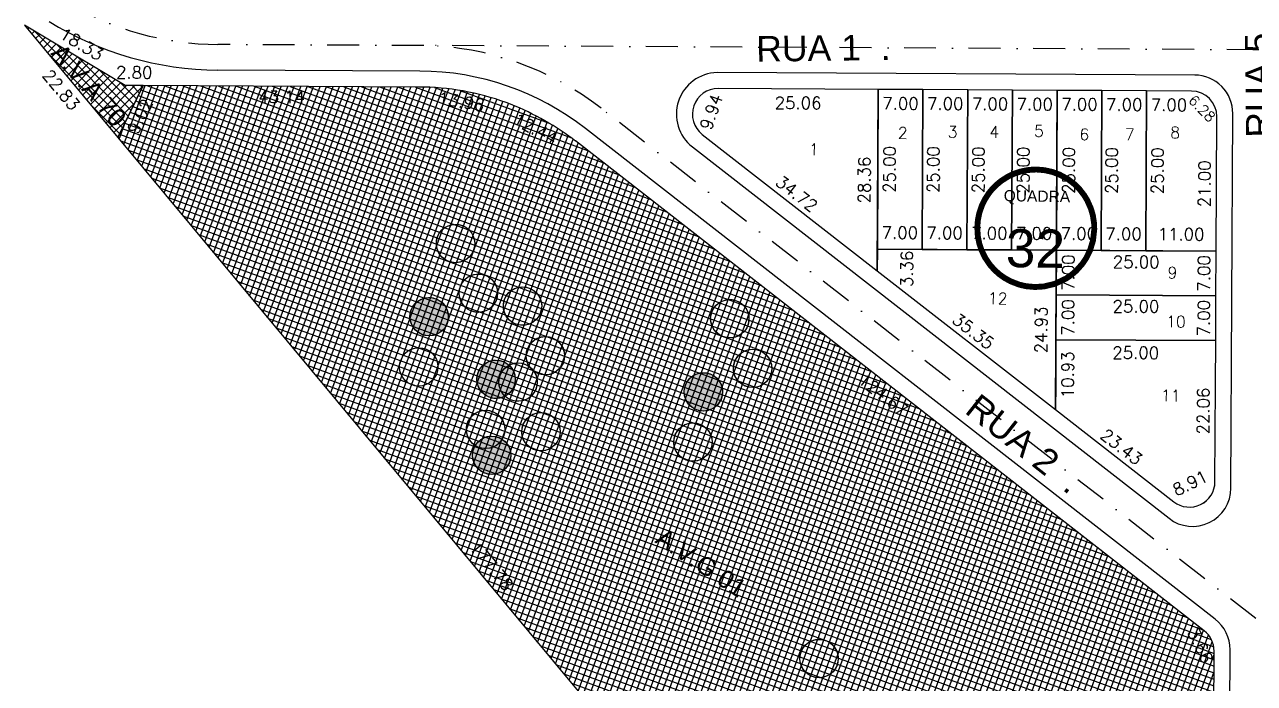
# Model space of a CAD drawing. Header units: millimetres. Extents: x -4430026 to 4783824, y 584 to 9593110.
# Drawn here: x 1679.5 to 1871.9, y 1229.9 to 1332.9 of the extents above; entities that cross this region are included whole.
import ezdxf
from ezdxf.enums import TextEntityAlignment as Align

# ---------------------------------------------------------------- set-up
doc = ezdxf.new("R2010")
doc.units = ezdxf.units.MM
doc.linetypes.add('CONTINUO', pattern=[0])
doc.linetypes.add('DASHDOT', pattern=[1, 0.5, -0.25, 0, -0.25])
for name, color, linetype in [('Bra-Rua Calçadas', 1, 'Continuous'), ('Calçada', 1, 'Continuous'), ('Cota', 8, 'Continuous'), ('Cota Curvas', 2, 'Continuous'), ('EIXO DAS VIAS', 252, 'DASHDOT'), ('Lotes', 2, 'Continuous'), ('MOLHO', 88, 'Continuous'), ('Nomes de Ruas', 3, 'Continuous'), ('Numero de lotes', 5, 'Continuous'), ('númeraçãoquadras', 4, 'Continuous'), ('TXT A.VERDES', 7, 'Continuous'), ('Área Verde Alameda etc.', 92, 'Continuous'), ('Área Verde Geral', 98, 'Continuous')]:
    doc.layers.add(name, color=color, linetype=linetype)
doc.styles.add('arcad1', font='romans.shx')
doc.styles.add('ARIAL', font='arial.ttf', dxfattribs={"height": 0.25})
doc.styles.add('ROMANS', font='romans.shx')
doc.styles.add('STYLE1', font='sanss___.ttf')
doc.dimstyles.new('BOLA100', dxfattribs={"dimscale": 0, "dimtxt": 1.9, "dimasz": 0.18, "dimexe": 0.18, "dimexo": 0.063, "dimgap": 0, "dimtad": 1, "dimzin": 4, "dimdsep": 46, "dimtxsty": 'ROMANS', "dimcen": 0.09, "dimse1": 1, "dimse2": 1, "dimsd1": 1, "dimsd2": 1, "dimclrt": 256, "dimaunit": 1, "dimadec": 4, "dimazin": 0, "dimtfac": 1.2, "dimtix": 1, "dimtmove": 2, "dimatfit": 3, "dimfxl": 1, "dimtvp": 2, "dimtolj": 1, "dimtzin": 4, "dimarcsym": 0})

# ---------------------------------------------------------------- blocks, each defined once
blk = doc.blocks.new('*D2906')
at = {"layer": 'DEFPOINTS', "color": 0}
for p in [(1864.913932408201, 1290.537072339702), (1865.849125435098, 1290.532261386562), (1865.813122675276, 1283.53235396934)]:
    blk.add_point(p, dxfattribs=at)
at = {"layer": 'Cota', "insert": (1863.945940018312, 1287.042005710122), "char_height": 1.9, "attachment_point": 5, "rotation": 89.70525349223271, "style": 'ROMANS'}
blk.add_mtext('\\A1;7.00', dxfattribs=at)
blk = doc.blocks.new('*D2907')
at = {"layer": 'DEFPOINTS', "color": 0}
for p in [(1864.949942325695, 1297.536979716361), (1865.88512819166, 1297.53216880006), (1865.849125434166, 1290.532261386562)]:
    blk.add_point(p, dxfattribs=at)
at = {"layer": 'Cota', "insert": (1863.981949935815, 1294.041913088649), "char_height": 1.9, "attachment_point": 5, "rotation": 89.70525349223271, "style": 'ROMANS'}
blk.add_mtext('\\A1;7.00', dxfattribs=at)
blk = doc.blocks.new('*D2908')
at = {"layer": 'DEFPOINTS', "color": 0}
for p in [(1865.057972086636, 1318.536701850071), (1865.993136471125, 1318.531891044278), (1865.885128192591, 1297.53216880006)]:
    blk.add_point(p, dxfattribs=at)
at = {"layer": 'Cota', "insert": (1864.05396977644, 1308.041727843831), "char_height": 1.9, "attachment_point": 5, "rotation": 89.70525349223271, "style": 'ROMANS'}
blk.add_mtext('\\A1;21.00', dxfattribs=at)
blk = doc.blocks.new('*D2909')
at = {"layer": 'DEFPOINTS', "color": 0}
for p in [(1864.870342220751, 1283.537202988236), (1865.813122671085, 1283.532353967477), (1865.699666770162, 1261.473466062967)]:
    blk.add_point(p, dxfattribs=at)
at = {"layer": 'Cota', "insert": (1863.863626835563, 1272.51264512456), "char_height": 1.9, "attachment_point": 5, "rotation": 89.70531211765798, "style": 'ROMANS'}
blk.add_mtext('\\A1;22.06', dxfattribs=at)
blk = doc.blocks.new('*D2910')
at = {"layer": 'DEFPOINTS', "color": 0}
for p in [(1840.813453338562, 1283.660935254816), (1843.641807756835, 1283.6463881257), (1840.757239637418, 1272.731474965859)]:
    blk.add_point(p, dxfattribs=at)
at = {"layer": 'Cota', "insert": (1842.663713471536, 1278.186544069677), "char_height": 1.9, "attachment_point": 5, "rotation": 89.70531212513177, "style": 'ROMANS'}
blk.add_mtext('\\A1;10.93', dxfattribs=at)
blk = doc.blocks.new('*D2911')
at = {"layer": 'DEFPOINTS', "color": 0}
for p in [(1840.849456104437, 1290.660842668314), (1843.67781051537, 1290.646295539805), (1840.813453341356, 1283.660935252954)]:
    blk.add_point(p, dxfattribs=at)
at = {"layer": 'Cota', "insert": (1842.709821702821, 1287.151227920371), "char_height": 1.9, "attachment_point": 5, "rotation": 89.7053121366771, "style": 'ROMANS'}
blk.add_mtext('\\A1;7.00', dxfattribs=at)
blk = doc.blocks.new('*D2912')
at = {"layer": 'DEFPOINTS', "color": 0}
for p in [(1840.885458855412, 1297.660750081812), (1843.713813269594, 1297.646202953286), (1840.849456102109, 1290.660842666451)]:
    blk.add_point(p, dxfattribs=at)
at = {"layer": 'Cota', "insert": (1842.745824457046, 1294.151135333876), "char_height": 1.9, "attachment_point": 5, "rotation": 89.7053121366771, "style": 'ROMANS'}
blk.add_mtext('\\A1;7.00', dxfattribs=at)
blk = doc.blocks.new('*D2913')
at = {"layer": 'DEFPOINTS', "color": 0}
for p in [(1839.515251907354, 1297.667797493441), (1840.885458855411, 1297.660750081811), (1840.757239637417, 1272.731474965859)]:
    blk.add_point(p, dxfattribs=at)
at = {"layer": 'Cota', "insert": (1838.501154863631, 1285.208046024026), "char_height": 1.9, "attachment_point": 5, "rotation": 89.70531211877328, "style": 'ROMANS'}
blk.add_mtext('\\A1;24.93', dxfattribs=at)
blk = doc.blocks.new('*D2914')
at = {"layer": 'DEFPOINTS', "color": 0}
for p in [(1812.88582920049, 1297.804761117373), (1815.658848697077, 1297.790498594549), (1812.868560403572, 1294.447240773637)]:
    blk.add_point(p, dxfattribs=at)
at = {"layer": 'Cota', "insert": (1817.486456818983, 1294.744334166918), "char_height": 1.9, "attachment_point": 5, "rotation": 89.70531214862072, "style": 'ROMANS'}
blk.add_mtext('\\A1;3.36', dxfattribs=at)
blk = doc.blocks.new('*D2915')
at = {"layer": 'DEFPOINTS', "color": 0}
for p in [(1813.014410485966, 1322.804430453155), (1815.787429974966, 1322.790167929792), (1812.885829202353, 1297.804761117373)]:
    blk.add_point(p, dxfattribs=at)
at = {"layer": 'Cota', "insert": (1814.773151905177, 1310.295219350131), "char_height": 1.9, "attachment_point": 5, "rotation": 89.7053121366771, "style": 'ROMANS'}
blk.add_mtext('\\A1;25.00', dxfattribs=at)
blk = doc.blocks.new('*D2916')
at = {"layer": 'DEFPOINTS', "color": 0}
for p in [(1811.858456691235, 1322.810375890792), (1813.014410485501, 1322.804430451293), (1812.868560403573, 1294.447240773637)]:
    blk.add_point(p, dxfattribs=at)
at = {"layer": 'Cota', "insert": (1810.835544215545, 1308.636667140704), "char_height": 1.9, "attachment_point": 5, "rotation": 89.70531210798492, "style": 'ROMANS'}
blk.add_mtext('\\A1;28.36', dxfattribs=at)
blk = doc.blocks.new('*D2917')
at = {"layer": 'DEFPOINTS', "color": 0}
for p in [(1820.014317897136, 1322.768427694265), (1822.645313882264, 1322.754895642038), (1819.885736617247, 1297.76875835662)]:
    blk.add_point(p, dxfattribs=at)
at = {"layer": 'Cota', "insert": (1821.631035807593, 1310.25994706185), "char_height": 1.9, "attachment_point": 5, "rotation": 89.70531211431057, "style": 'ROMANS'}
blk.add_mtext('\\A1;25.00', dxfattribs=at)
blk = doc.blocks.new('*D2918')
at = {"layer": 'DEFPOINTS', "color": 0}
for p in [(1827.014225310633, 1322.732424935374), (1829.695680042251, 1322.718633357554), (1826.885644029348, 1297.732755601455)]:
    blk.add_point(p, dxfattribs=at)
at = {"layer": 'Cota', "insert": (1828.681401966882, 1310.223684779283), "char_height": 1.9, "attachment_point": 5, "rotation": 89.70531211106507, "style": 'ROMANS'}
blk.add_mtext('\\A1;25.00', dxfattribs=at)
blk = doc.blocks.new('*D2919')
at = {"layer": 'DEFPOINTS', "color": 0}
for p in [(1834.014132725528, 1322.696422176484), (1836.724219654208, 1322.682483334082), (1833.885551443776, 1297.696752842564)]:
    blk.add_point(p, dxfattribs=at)
at = {"layer": 'Cota', "insert": (1835.709941578606, 1310.187534755829), "char_height": 1.9, "attachment_point": 5, "rotation": 89.70531210999786, "style": 'ROMANS'}
blk.add_mtext('\\A1;25.00', dxfattribs=at)
blk = doc.blocks.new('*D2920')
at = {"layer": 'DEFPOINTS', "color": 0}
for p in [(1841.014040141354, 1322.660419413869), (1843.842394551869, 1322.645872285362), (1840.885458857274, 1297.660750081812)]:
    blk.add_point(p, dxfattribs=at)
at = {"layer": 'Cota', "insert": (1842.82811648209, 1310.150923707562), "char_height": 1.9, "attachment_point": 5, "rotation": 89.7053121366771, "style": 'ROMANS'}
blk.add_mtext('\\A1;25.00', dxfattribs=at)
blk = doc.blocks.new('*D2921')
at = {"layer": 'DEFPOINTS', "color": 0}
for p in [(1848.01394755392, 1322.624416658703), (1850.556224068562, 1322.611340918844), (1847.885366272169, 1297.624747322921)]:
    blk.add_point(p, dxfattribs=at)
at = {"layer": 'Cota', "insert": (1849.54194599296, 1310.116392339659), "char_height": 1.9, "attachment_point": 5, "rotation": 89.7053121100198, "style": 'ROMANS'}
blk.add_mtext('\\A1;25.00', dxfattribs=at)
blk = doc.blocks.new('*D2922')
at = {"layer": 'DEFPOINTS', "color": 0}
for p in [(1855.013854969746, 1322.588413896088), (1857.716149478681, 1322.574515132235), (1854.885273684735, 1297.58874456403)]:
    blk.add_point(p, dxfattribs=at)
at = {"layer": 'Cota', "insert": (1856.701871401451, 1310.079566555038), "char_height": 1.9, "attachment_point": 5, "rotation": 89.70531210250547, "style": 'ROMANS'}
blk.add_mtext('\\A1;25.00', dxfattribs=at)
blk = doc.blocks.new('*D3908')
at = {"layer": 'DEFPOINTS', "color": 0}
for p in [(1840.757239639746, 1272.731474962134), (1841.256842625996, 1273.373094859117), (1859.242225068609, 1258.337978191722)]:
    blk.add_point(p, dxfattribs=at)
at = {"layer": 'Cota', "insert": (1851.082990307821, 1266.925910928807), "char_height": 1.9, "attachment_point": 5, "rotation": 322.0935771646594, "style": 'ROMANS'}
blk.add_mtext('\\A1;23.43', dxfattribs=at)
blk = doc.blocks.new('*D3909')
at = {"layer": 'DEFPOINTS', "color": 0}
for p in [(1813.368163391428, 1295.08886067827), (1812.868560403573, 1294.447240779225), (1840.757239635555, 1272.731474967722)]:
    blk.add_point(p, dxfattribs=at)
at = {"layer": 'Cota', "insert": (1827.896157975572, 1284.98054222839), "char_height": 1.9, "attachment_point": 5, "rotation": 322.0935771646594, "style": 'ROMANS'}
blk.add_mtext('\\A1;35.35', dxfattribs=at)
blk = doc.blocks.new('*D3910')
at = {"layer": 'DEFPOINTS', "color": 0}
for p in [(1785.974805934866, 1316.418939831373), (1785.47520294272, 1315.777319926817), (1812.868560404038, 1294.447240779225)]:
    blk.add_point(p, dxfattribs=at)
at = {"layer": 'Cota', "insert": (1800.255139633003, 1306.503464712581), "char_height": 1.9, "attachment_point": 5, "rotation": 322.0935771646594, "style": 'ROMANS'}
blk.add_mtext('\\A1;34.72', dxfattribs=at)
blk = doc.blocks.new('*D4180')
at = {"layer": 'DEFPOINTS', "color": 0}
for p in [(1787.953270554064, 1322.933327894707), (1813.014410484104, 1322.804430453155), (1812.998310775772, 1319.674212828327)]:
    blk.add_point(p, dxfattribs=at)
at = {"layer": 'Cota', "insert": (1800.472626899341, 1320.688648983829), "char_height": 1.9, "attachment_point": 5, "rotation": 359.70531211709334, "style": 'ROMANS'}
blk.add_mtext('\\A1;25.06', dxfattribs=at)
blk = doc.blocks.new('*D4181')
at = {"layer": 'DEFPOINTS', "color": 0}
for p in [(1813.01441048457, 1322.80443044943), (1820.014317898067, 1322.768427694265), (1819.998218189339, 1319.638210067574)]:
    blk.add_point(p, dxfattribs=at)
at = {"layer": 'Cota', "insert": (1816.503150571306, 1320.606198881744), "char_height": 1.9, "attachment_point": 5, "rotation": 359.7053121100158, "style": 'ROMANS'}
blk.add_mtext('\\A1;7.00', dxfattribs=at)
blk = doc.blocks.new('*D4182')
at = {"layer": 'DEFPOINTS', "color": 0}
for p in [(1820.014317898999, 1322.768427696128), (1827.014225312496, 1322.73242493165), (1826.998125603777, 1319.602207306821)]:
    blk.add_point(p, dxfattribs=at)
at = {"layer": 'Cota', "insert": (1823.503057985721, 1320.570196120991), "char_height": 1.9, "attachment_point": 5, "rotation": 359.7053121100158, "style": 'ROMANS'}
blk.add_mtext('\\A1;7.00', dxfattribs=at)
blk = doc.blocks.new('*D4183')
at = {"layer": 'DEFPOINTS', "color": 0}
for p in [(1827.014225313893, 1322.732424931649), (1834.014132727391, 1322.696422176484), (1833.998033018662, 1319.566204549794)]:
    blk.add_point(p, dxfattribs=at)
at = {"layer": 'Cota', "insert": (1830.50296540063, 1320.534193363964), "char_height": 1.9, "attachment_point": 5, "rotation": 359.7053121100158, "style": 'ROMANS'}
blk.add_mtext('\\A1;7.00', dxfattribs=at)
blk = doc.blocks.new('*D4184')
at = {"layer": 'DEFPOINTS', "color": 0}
for p in [(1834.014132725062, 1322.696422170896), (1841.014040137628, 1322.660419412006), (1840.997940428958, 1319.530201796491)]:
    blk.add_point(p, dxfattribs=at)
at = {"layer": 'Cota', "insert": (1837.502872811381, 1320.498190610659), "char_height": 1.9, "attachment_point": 5, "rotation": 359.7053121100158, "style": 'ROMANS'}
blk.add_mtext('\\A1;7.00', dxfattribs=at)
blk = doc.blocks.new('*D4185')
at = {"layer": 'DEFPOINTS', "color": 0}
for p in [(1841.01404013856, 1322.660419412006), (1848.01394755392, 1322.624416658704), (1847.997847845201, 1319.494199033875)]:
    blk.add_point(p, dxfattribs=at)
at = {"layer": 'Cota', "insert": (1844.502780226242, 1320.46218784805), "char_height": 1.9, "attachment_point": 5, "rotation": 359.7053121100158, "style": 'ROMANS'}
blk.add_mtext('\\A1;7.00', dxfattribs=at)
blk = doc.blocks.new('*D4186')
at = {"layer": 'DEFPOINTS', "color": 0}
for p in [(1848.013947554851, 1322.624416658704), (1855.013854968814, 1322.588413896088), (1854.997755260115, 1319.458196274985)]:
    blk.add_point(p, dxfattribs=at)
at = {"layer": 'Cota', "insert": (1851.502687641831, 1320.426185089156), "char_height": 1.9, "attachment_point": 5, "rotation": 359.7053121100158, "style": 'ROMANS'}
blk.add_mtext('\\A1;7.00', dxfattribs=at)
blk = doc.blocks.new('*D4187')
at = {"layer": 'DEFPOINTS', "color": 0}
for p in [(1855.013854968814, 1322.588413896088), (1862.016178867301, 1322.552397977609), (1862.000079162377, 1319.422181090389)]:
    blk.add_point(p, dxfattribs=at)
at = {"layer": 'Cota', "insert": (1858.50380329996, 1320.390176118945), "char_height": 1.9, "attachment_point": 5, "rotation": 359.7053121100158, "style": 'ROMANS'}
blk.add_mtext('\\A1;7.00', dxfattribs=at)
blk = doc.blocks.new('*D4188')
at = {"layer": 'DEFPOINTS', "color": 0}
for p in [(1819.894273426674, 1299.428544282962), (1812.885829202352, 1297.804761117373), (1819.885736617247, 1297.76875835662)]:
    blk.add_point(p, dxfattribs=at)
at = {"layer": 'Cota', "insert": (1816.399205808185, 1300.396533098064), "char_height": 1.9, "attachment_point": 5, "rotation": 359.7053120948109, "style": 'ROMANS'}
blk.add_mtext('\\A1;7.00', dxfattribs=at)
blk = doc.blocks.new('*D4189')
at = {"layer": 'DEFPOINTS', "color": 0}
for p in [(1826.894180838248, 1299.392541511033), (1819.885736617247, 1297.76875835662), (1826.885644029348, 1297.732755601455)]:
    blk.add_point(p, dxfattribs=at)
at = {"layer": 'Cota', "insert": (1823.399113220914, 1300.360530325199), "char_height": 1.9, "attachment_point": 5, "rotation": 359.7053121100158, "style": 'ROMANS'}
blk.add_mtext('\\A1;7.00', dxfattribs=at)
blk = doc.blocks.new('*D4190')
at = {"layer": 'DEFPOINTS', "color": 0}
for p in [(1833.894088253627, 1299.35653875028), (1826.885644029348, 1297.732755601455), (1833.885551444708, 1297.696752836977)]:
    blk.add_point(p, dxfattribs=at)
at = {"layer": 'Cota', "insert": (1830.399020634639, 1300.324527564455), "char_height": 1.9, "attachment_point": 5, "rotation": 359.7053121100158, "style": 'ROMANS'}
blk.add_mtext('\\A1;7.00', dxfattribs=at)
blk = doc.blocks.new('*D4191')
at = {"layer": 'DEFPOINTS', "color": 0}
for p in [(1840.893995664302, 1299.320535989527), (1833.885551443776, 1297.696752842564), (1840.885458855411, 1297.660750081811)]:
    blk.add_point(p, dxfattribs=at)
at = {"layer": 'Cota', "insert": (1837.398928047186, 1300.288524803692), "char_height": 1.9, "attachment_point": 5, "rotation": 359.7053121100158, "style": 'ROMANS'}
blk.add_mtext('\\A1;7.00', dxfattribs=at)
blk = doc.blocks.new('*D4192')
at = {"layer": 'DEFPOINTS', "color": 0}
for p in [(1847.893903080109, 1299.284533226911), (1840.885458855411, 1297.660750081811), (1847.885366271237, 1297.624747322921)]:
    blk.add_point(p, dxfattribs=at)
at = {"layer": 'Cota', "insert": (1844.398835460903, 1300.252522041087), "char_height": 1.9, "attachment_point": 5, "rotation": 359.7053121100158, "style": 'ROMANS'}
blk.add_mtext('\\A1;7.00', dxfattribs=at)
blk = doc.blocks.new('*D4193')
at = {"layer": 'DEFPOINTS', "color": 0}
for p in [(1854.893810494091, 1299.248530468021), (1847.885366272169, 1297.624747322921), (1854.885273685201, 1297.588744560305)]:
    blk.add_point(p, dxfattribs=at)
at = {"layer": 'Cota', "insert": (1851.398742876272, 1300.21651928219), "char_height": 1.9, "attachment_point": 5, "rotation": 359.7053121100158, "style": 'ROMANS'}
blk.add_mtext('\\A1;7.00', dxfattribs=at)
blk = doc.blocks.new('*D4194')
at = {"layer": 'DEFPOINTS', "color": 0}
for p in [(1865.893665000483, 1299.191954694737), (1854.885273684269, 1297.588744560305), (1865.88512819166, 1297.53216880006)]:
    blk.add_point(p, dxfattribs=at)
at = {"layer": 'Cota', "insert": (1860.398623835504, 1300.170230011448), "char_height": 1.9, "attachment_point": 5, "rotation": 359.7053121100158, "style": 'ROMANS'}
blk.add_mtext('\\A1;11.00', dxfattribs=at)
blk = doc.blocks.new('*D4195')
at = {"layer": 'DEFPOINTS', "color": 0}
for p in [(1840.885458857274, 1297.660750081811), (1865.885128194919, 1297.532168796335), (1865.871096640316, 1294.804056193728)]:
    blk.add_point(p, dxfattribs=at)
at = {"layer": 'Cota', "insert": (1853.376148060342, 1295.818334271192), "char_height": 1.9, "attachment_point": 5, "rotation": 359.70531210150415, "style": 'ROMANS'}
blk.add_mtext('\\A1;25.00', dxfattribs=at)
blk = doc.blocks.new('*D4196')
at = {"layer": 'DEFPOINTS', "color": 0}
for p in [(1840.849456102109, 1290.660842666451), (1865.8491254337, 1290.532261386563), (1865.835404988455, 1287.864636717413)]:
    blk.add_point(p, dxfattribs=at)
at = {"layer": 'Cota', "insert": (1853.340456411296, 1288.878914792084), "char_height": 1.9, "attachment_point": 5, "rotation": 359.70531211423923, "style": 'ROMANS'}
blk.add_mtext('\\A1;25.00', dxfattribs=at)
blk = doc.blocks.new('*D4197')
at = {"layer": 'DEFPOINTS', "color": 0}
for p in [(1840.813453341356, 1283.660935252954), (1865.81312267481, 1283.532353965614), (1865.798118629922, 1280.615163069267)]:
    blk.add_point(p, dxfattribs=at)
at = {"layer": 'Cota', "insert": (1853.303170052114, 1281.629441147662), "char_height": 1.9, "attachment_point": 5, "rotation": 359.7053120971859, "style": 'ROMANS'}
blk.add_mtext('\\A1;25.00', dxfattribs=at)
blk = doc.blocks.new('*D7375')
at = {"layer": 'DEFPOINTS', "color": 0}
for p in [(1679.450317298864, 1332.82649241579), (1695.750590291063, 1324.368197823359), (1695.183281926309, 1323.419398684103)]:
    blk.add_point(p, dxfattribs=at)
at = {"layer": 'Cota', "insert": (1688.371632851458, 1329.887109329788), "char_height": 1.9, "attachment_point": 5, "rotation": 329.12384670089614, "style": 'ROMANS'}
blk.add_mtext('\\A1;18.33', dxfattribs=at)
blk = doc.blocks.new('*D7443')
at = {"layer": 'DEFPOINTS', "color": 0}
for p in [(1697.993928195927, 1324.493855860133), (1695.183281926309, 1323.419398684103), (1697.984784527087, 1323.396064547871)]:
    blk.add_point(p, dxfattribs=at)
at = {"layer": 'Cota', "insert": (1696.601089313868, 1325.45548997696), "char_height": 1.9, "attachment_point": 5, "rotation": 359.5227858761092, "style": 'ROMANS'}
blk.add_mtext('\\A1;2.80', dxfattribs=at)
blk = doc.blocks.new('*D7444')
at = {"layer": 'DEFPOINTS', "color": 0}
for p in [(1679.450317298865, 1332.82649241579), (1694.052822929212, 1315.273506382529), (1691.750277473958, 1313.357995659125)]:
    blk.add_point(p, dxfattribs=at)
at = {"layer": 'Cota', "insert": (1685.179345820539, 1322.742050195845), "char_height": 1.9, "attachment_point": 5, "rotation": 309.7574109018475, "style": 'ROMANS'}
blk.add_mtext('\\A1;22.83', dxfattribs=at)
blk = doc.blocks.new('*D7445')
at = {"layer": 'DEFPOINTS', "color": 0}
for p in [(1741.128675728693, 1323.971519367817), (1697.984784527087, 1323.396064547871), (1741.124567122535, 1323.173859179068)]:
    blk.add_point(p, dxfattribs=at)
at = {"layer": 'Cota', "insert": (1719.660577183868, 1321.633832337383), "char_height": 1.9, "attachment_point": 5, "rotation": 359.70488221170996, "style": 'ROMANS'}
blk.add_mtext('\\A1;43.14', dxfattribs=at)
blk = doc.blocks.new('*D7446')
at = {"layer": 'DEFPOINTS', "color": 0}
for p in [(1765.65378022507, 1314.743422877093), (1764.007734596157, 1312.629473088341), (1864.019947019335, 1238.149740403567)]:
    blk.add_point(p, dxfattribs=at)
at = {"layer": 'Cota', "insert": (1813.77447296281, 1275.082196309482), "char_height": 1.9, "attachment_point": 5, "rotation": 322.0935771749138, "style": 'ROMANS'}
blk.add_mtext('\\A1;124.67', dxfattribs=at)
blk = doc.blocks.new('*D7449')
at = {"layer": 'DEFPOINTS', "color": 0}
for p in [(1865.551304328475, 1232.815905038316), (1863.781784420583, 1136.554819631613), (1865.056169115343, 1136.548265064184)]:
    blk.add_point(p, dxfattribs=at)
at = {"layer": 'Cota', "insert": (1863.079364592423, 1184.693525707411), "char_height": 1.9, "attachment_point": 5, "rotation": 89.70531210845463, "style": 'ROMANS'}
blk.add_mtext('\\A1;96.27', dxfattribs=at)
blk = doc.blocks.new('*D7450')
at = {"layer": 'DEFPOINTS', "color": 0}
for p in [(1697.984784527087, 1323.396064547871), (1700.336880735723, 1322.257502278909), (1694.05336637037, 1315.274353515405)]:
    blk.add_point(p, dxfattribs=at)
at = {"layer": 'Cota', "insert": (1697.516084690967, 1318.610562551089), "char_height": 1.9, "attachment_point": 5, "rotation": 64.17010284111691, "style": 'ROMANS'}
blk.add_mtext('\\A1;9.02', dxfattribs=at)
blk = doc.blocks.new('*D7451')
at = {"layer": 'DEFPOINTS', "color": 0}
for p in [(1694.05336637037, 1315.274353515405), (1694.903922753114, 1315.981932157338), (1807.750458368437, 1178.602920027499)]:
    blk.add_point(p, dxfattribs=at)
at = {"layer": 'Cota', "insert": (1752.482793193104, 1248.253772991678), "char_height": 1.9, "attachment_point": 5, "rotation": 309.7571016573916, "style": 'ROMANS'}
blk.add_mtext('\\A1;177.78', dxfattribs=at)
blk = doc.blocks.new('NUM_quadra')
at = {"color": 6, "const_width": 0.02}
blk.add_lwpolyline([(-0.0133520432061038, 0.1995538096409646), (-0.03396137207856104, 0.197095472313652), (-0.0578817124285985, 0.1914411329007772), (-0.07790545024554181, 0.1842029880920486), (-0.0980839678893761, 0.1742972611462264), (-0.1207629871017981, 0.1594249069193736), (-0.1377379490426744, 0.1450112319564166), (-0.1520556984439002, 0.1299194541657934), (-0.1625180437624446, 0.1165670856272393), (-0.1764344977441241, 0.09418528550563855), (-0.1852438537613963, 0.07539704665055813), (-0.1940684209960429, 0.04834716095183544), (-0.1985176143253418, 0.02430548914494118), (-0.2, 2.449293598294707e-17), (-0.1977479207858246, -0.02992924698156066), (-0.1921041628016216, -0.05564162681201971), (-0.1838936225002688, -0.07863291679524947), (-0.1712831141684111, -0.1032574200760946), (-0.1545538230998021, -0.126937448238237), (-0.1388948904680539, -0.143903472514972), (-0.1218702926523065, -0.1585800484576833), (-0.1045798103362554, -0.1704789232428245), (-0.08309400008057272, -0.1819213762882465), (-0.05305444697320133, -0.1928347107145593), (-0.03024527360995229, -0.1976998316242559), (-3.673940397442059e-17, -0.2), (0.03093315800827364, -0.1975933696651666), (0.06772550614199915, -0.1881841008635162), (0.1069104891608479, -0.1690270608730692), (0.1240420910364873, -0.1568870920480579), (0.1407237443089076, -0.1421155437933556), (0.1613804970022024, -0.118136934052489), (0.1736687274357323, -0.09919260612995974), (0.1869657857282061, -0.0710196801389201), (0.1962420223455323, -0.03858845249210724), (0.2, 0), (0.1989460999390915, 0.02050486086334195), (0.1943382022861565, 0.04725106487884616), (0.1870936531840374, 0.07068214016462095), (0.1741307933804454, 0.09837919900414235), (0.1635485483198982, 0.1151167769808291), (0.147166134549038, 0.1354331157505226), (0.1285083774114599, 0.1532501123493023), (0.1062576314788641, 0.1694382358043837), (0.07819320380287934, 0.1840810225934259), (0.05327206202334694, 0.1927747063485785), (0.02666753040880443, 0.1982141337591634), (1.224646799147353e-17, 0.2)], close=True, dxfattribs=at)
blk.add_circle((0, 0), 0.2)
at = {"color": 3, "insert": (-0.1114319926046001, 0.1285282569724242), "char_height": 0.038, "width": 0.2663, "attachment_point": 1, "style": 'STYLE1'}
blk.add_mtext('\\fArial|b0|i0|c0|p34;QUADRA', dxfattribs=at)
at = {"color": 3, "style": 'STYLE1'}
blk.add_attdef('00', text='', height=0.13, dxfattribs=at).set_placement((-2.886579864025407e-15, -0.1334628551621867), align=Align.CENTER)

msp = doc.modelspace()

# ---------------------------------------------------------------- hatches: boundary and pattern name
at = {"layer": 'MOLHO'}
for points in [[(1745.450465678923, 1288.569632042248, 1), (1740.042417003062, 1285.970976717819, 1)], [(1755.929423503798, 1278.78690643986, 1), (1750.521374827937, 1276.18825111543, 1)], [(1788.360694482677, 1276.809008317117, 1), (1782.952645806816, 1274.210352992688, 1)], [(1755.236461242881, 1266.901858918417, 1), (1749.82841256702, 1264.303203593988, 1)]]:
    msp.add_hatch(color=256, dxfattribs=at).paths.add_polyline_path(points)
at = {"layer": 'Área Verde Alameda etc.'}
h = msp.add_hatch(dxfattribs=at)
h.set_pattern_fill('ANSI37', color=256, scale=0.3, style=0)
h.set_pattern_definition([(44.99999999999992, (-350710.3129513949, -9590084.730252339), (-0.6735192090801856, 0.6735192090801873), []), (134.9999999999999, (-350710.3129513949, -9590084.730252339), (-0.6735192090801873, -0.6735192090801856), [])])
h.paths.add_polyline_path([(1682.80771267308, 1330.819030139644), (1679.450317297467, 1332.82649241579), (1694.052822929212, 1315.273506382529), (1694.05336637037, 1315.274353515405), (1697.984784527087, 1323.396064547871), (1695.184203452302, 1323.410468829844), (1695.184246992563, 1323.418821647812)])
at = {"layer": 'Área Verde Geral'}
h = msp.add_hatch(dxfattribs=at)
h.set_pattern_fill('ANSI37', color=256, scale=0.3, angle=24.82082076021936, style=0)
h.set_pattern_definition([(69.82082076021932, (-350710.3129513949, -9590084.730252339), (-0.8940340631347666, 0.3285716724776191), []), (159.8208207602193, (-350710.3129513949, -9590084.730252339), (-0.3285716724776191, -0.8940340631347666), [])])
edge = h.paths.add_edge_path()
edge.add_arc((1861.562452413595, 1234.993679527242), 3.999999997380474, 359.7053121631779, 412.0935772203702)
edge.add_line((1864.019947018811, 1238.149740403567), (1765.65378022507, 1314.743422877092))
edge.add_arc((1739.475793643376, 1280.230809332852), 43.31751926328906, 52.81950455632527, 53.53386555940087)
edge.add_arc((1741.07975573039, 1283.173884348992), 39.99999989749416, 52.09357723332329, 52.875966915223785, ccw=False)
edge.add_arc((1741.07975573039, 1283.173884348992), 39.99999989750154, 52.09357723332336, 52.87596691522378)
edge.add_arc((1739.475793557753, 1280.230809390594), 43.3175192677463, 53.53386542292816, 69.28577819848881)
edge.add_arc((1741.079755648318, 1283.173884280075), 39.99999999977376, 69.94367671954542, 89.93581227791273)
edge.add_arc((1741.600962481449, 1286.125133806888), 37.05178813824286, 90.70851083112109, 90.73670386608251, ccw=False)
edge.add_line((1741.142797422932, 1323.174089109574), (1697.984784527087, 1323.396064547871))
edge.add_line((1697.984784527087, 1323.396064547871), (1694.052907246036, 1315.273405032281))
edge.add_line((1694.052907246036, 1315.273405032281), (1807.750458368437, 1178.602920027498))
edge.add_line((1807.750458368437, 1178.602920027498), (1894.980441710317, 896.706287950326))
edge.add_line((1894.980441710317, 896.706287950326), (1950.571498882362, 824.2976620905588))
edge.add_line((1950.571498882362, 824.2976620905588), (2017.448538364713, 783.6256134957562))
edge.add_line((2017.448538364713, 783.6256134957562), (2115.572396463585, 797.5365037322531))
edge.add_line((2115.572396463585, 797.5365037322531), (2114.465552955737, 803.6578850448618))
edge.add_arc((2002.77667003211, 783.4627511855701), 113.5000000014199, 10.24925176987944, 52.09371804003655)
edge.add_line((2072.507859377061, 873.0161499642322), (2072.508079547306, 873.015978530098))
edge.add_line((2072.508079547306, 873.015978530098), (1944.686200186481, 972.5456111226717))
edge.add_arc((2071.554359348944, 1135.477253815208), 206.4999999994194, 185.890598850541, 232.0935771754163, ccw=False)
edge.add_arc((2071.553437810844, 1135.486183682505), 206.4999999893368, 179.7053121115445, 185.893089702423, ccw=False)
edge.add_line((1865.056169115343, 1136.548265064184), (1865.562399504577, 1234.973106525887))

# ---------------------------------------------------------------- linework, layer by layer
at = {"layer": 'Bra-Rua Calçadas'}
msp.add_lwpolyline([(1682.80771267308, 1330.819030139644), (1679.450317297467, 1332.82649241579), (1694.052822929212, 1315.273506382529), (1694.05336637037, 1315.274353515405), (1697.984784527087, 1323.396064547871), (1695.184203452302, 1323.410468829844), (1695.184246992563, 1323.418821647812)], close=True, dxfattribs=at)
at = {"layer": 'Calçada', "lineweight": -3}
for p, q in [((1741.298343832475, 1325.67332214867), (1709.686815579758, 1325.835910333369)), ((1741.298343832941, 1325.673322152395), (1709.686815580224, 1325.835910333369)), ((1862.526613895652, 1325.049806445886), (1787.799520877061, 1325.432016350378)), ((1862.526613896584, 1325.049806447748), (1787.799520877992, 1325.43201635224)), ((1865.750874305946, 1239.962233012591), (1767.190635868219, 1316.707031082411)), ((1865.750874306877, 1239.962233012591), (1767.190635868219, 1316.707031082411)), ((1783.939268809148, 1313.804781882141), (1858.50824356625, 1255.740992659752)), ((1783.939268809148, 1313.804781882141), (1858.508243566715, 1255.740992659752)), ((1867.557057576125, 1136.526477079887), (1868.064553033897, 1235.197282193277)), ((1867.557057576125, 1136.526477079887), (1868.064553034828, 1235.197282193277))]:
    msp.add_line(p, q, dxfattribs=at)
for points in [[(1868.49567502957, 1319.019026303713, 0.4142135623731547), (1862.526613895652, 1325.049806445886), (1787.799520877061, 1325.432016350378, 0.7062040830765655), (1783.939268809148, 1313.804781882141), (1858.50824356625, 1255.740992659752, 0.6225162234489108), (1868.19440611858, 1260.444224471275)], [(1868.49567502957, 1319.019026303713, 0.4142135623731547), (1862.526613896584, 1325.049806447748), (1787.799520877992, 1325.43201635224, 0.7062040830765655), (1783.939268809148, 1313.804781882141), (1858.508243566715, 1255.740992659752, 0.6225162234489108), (1868.194406120909, 1260.44422446755)], [(1865.562399504577, 1234.973106525887, 0.2326533140935516), (1864.019947018811, 1238.149740403567), (1765.65378022507, 1314.743422877092, 0.003116997982429166), (1765.221455124543, 1315.067117834512, -0.003413832257432995), (1765.654701720328, 1314.734493047048, 0.003413832257432995), (1765.221455124543, 1315.067117834512, 0.06883911603712678), (1754.797504482196, 1320.748122355018, 0.08745408587550452), (1741.124567122535, 1323.173859179069, -0.0001230153221735906), (1741.142797422932, 1323.174089109574), (1697.984784527087, 1323.396064547871), (1694.052907246036, 1315.273405032281), (1807.750458368437, 1178.602920027498), (1894.980441710317, 896.706287950326), (1950.571498882362, 824.2976620905588), (2017.448538364713, 783.6256134957562), (2115.572396463585, 797.5365037322531), (2114.465552955737, 803.6578850448618, 0.1846371773831074), (2072.507859377061, 873.0161499642322), (2072.508079547306, 873.015978530098), (1944.686200186481, 972.5456111226717, -0.2043747858885502), (1866.144747487606, 1114.284298500095, -0.02700583546908079), (1865.056169115343, 1136.548265064184)]]:
    msp.add_lwpolyline(points, format="xyb", close=True, dxfattribs=at)
for centre, radius, start, end in [((1709.960535600187, 1376.435517881114), 50.60034788762734, 238.163590592989, 269.6900598451378), ((1709.960535602515, 1376.435517877389), 50.60034788762734, 238.163590592989, 269.6900598451378), ((1741.079755654895, 1283.173884278212), 42.49999999999999, 52.09357720529111, 89.70531213667707), ((1741.079755654895, 1283.173884278212), 42.49999999999999, 52.09357720529111, 89.70531213667707), ((1862.064632393291, 1235.228141699035), 5.999999999999997, 359.7053122167324, 52.09357720529111), ((1862.064632393291, 1235.228141699035), 5.999999999999997, 359.7053122167324, 52.09357720529111)]:
    msp.add_arc(centre, radius, start, end, dxfattribs=at)
at = {"layer": 'EIXO DAS VIAS', "ltscale": 10}
for p, q in [((1741.905652476811, 1329.666478149642, 103.7075370668876), (1709.707388584839, 1329.835857428659, 103.7075370668876)), ((1872.547054635697, 1328.998321028475, 103.7075370668876), (1741.905671884177, 1329.67025137325, 103.7075370668876)), ((1872.089801519049, 1240.09598219027, 103.7075370668876), (1769.648130477277, 1319.863091958735, 103.7075370668876))]:
    msp.add_line(p, q, dxfattribs=at)
for centre, radius, start, end in [((1709.946549768896, 1376.335242392544, 103.7075370668876), 46.49999999999999, 239.1238466739329, 269.7053121366771), ((1741.061976714396, 1283.141144301791, 103.7075370668876), 46.53675564945247, 52.1010710736526, 88.961190549588)]:
    msp.add_arc(centre, radius, start, end, dxfattribs=at)
at = {"layer": 'Lotes', "linetype": 'CONTINUO', "lineweight": -3}
for p, q in [((1813.014410485384, 1322.804430453155), (1787.953270555345, 1322.933327894707)), ((1812.868560404388, 1294.447240779225), (1813.014410485384, 1322.804430453155)), ((1813.014410485384, 1322.804430453155), (1812.885829202702, 1297.804761117373)), ((1820.014317899348, 1322.768427696128), (1813.014410485384, 1322.804430453155)), ((1820.014317899348, 1322.768427696128), (1819.885736617596, 1297.76875835662)), ((1819.885736617596, 1297.76875835662), (1820.014317899348, 1322.768427696128)), ((1827.014225314242, 1322.732424931649), (1820.014317899348, 1322.768427696128)), ((1827.014225314242, 1322.732424931649), (1826.885644029697, 1297.732755601455)), ((1826.885644029697, 1297.732755601455), (1827.014225314242, 1322.732424931649)), ((1834.014132725877, 1322.696422176484), (1827.014225314242, 1322.732424931649)), ((1834.014132725877, 1322.696422176484), (1833.885551444126, 1297.696752842564)), ((1833.885551444126, 1297.696752842564), (1834.014132725877, 1322.696422176484)), ((1841.014040140306, 1322.660419417594), (1834.014132725877, 1322.696422176484)), ((1841.014040140306, 1322.660419417594), (1840.885458857623, 1297.660750081811)), ((1840.885458857623, 1297.660750081811), (1841.014040140306, 1322.660419417594)), ((1848.013947555201, 1322.624416658703), (1841.014040140306, 1322.660419417594)), ((1848.013947555201, 1322.624416658703), (1847.885366272518, 1297.624747322921)), ((1847.885366272518, 1297.624747322921), (1848.013947555201, 1322.624416658703)), ((1855.013854969164, 1322.588413896088), (1848.013947555201, 1322.624416658703)), ((1855.013854969164, 1322.588413896088), (1854.885273685084, 1297.588744564031)), ((1854.885273685084, 1297.588744564031), (1855.013854969164, 1322.588413896088)), ((1862.013762382196, 1322.552411140923), (1855.013854969164, 1322.588413896088)), ((1865.88512819294, 1297.53216880006), (1865.993136470077, 1318.531891044278)), ((1785.475202943069, 1315.777319926817), (1812.868560404388, 1294.447240779225)), ((1812.885829202702, 1297.804761117373), (1812.868560404388, 1294.447240779225)), ((1812.885829202702, 1297.804761117373), (1819.885736617596, 1297.76875835662)), ((1840.885458857623, 1297.660750081811), (1812.885829202702, 1297.804761117373)), ((1819.885736617596, 1297.76875835662), (1826.885644029697, 1297.732755601455)), ((1826.885644029697, 1297.732755601455), (1833.885551444126, 1297.696752842564)), ((1833.885551444126, 1297.696752842564), (1840.885458857623, 1297.660750081811)), ((1840.757239635905, 1272.731474967722), (1840.885458857623, 1297.660750081811)), ((1840.885458857623, 1297.660750081811), (1840.849456102458, 1290.660842666451)), ((1865.88512819294, 1297.53216880006), (1840.885458857623, 1297.660750081811)), ((1840.885458857623, 1297.660750081811), (1847.885366272518, 1297.624747322921)), ((1847.885366272518, 1297.624747322921), (1854.885273685084, 1297.588744564031)), ((1854.885273685084, 1297.588744564031), (1865.88512819294, 1297.53216880006)), ((1865.849125434515, 1290.532261386562), (1865.88512819294, 1297.53216880006)), ((1812.868560404388, 1294.447240779225), (1840.757239635905, 1272.731474967722)), ((1840.849456102458, 1290.660842666451), (1840.813453341705, 1283.660935252954)), ((1865.849125434515, 1290.532261386562), (1840.849456102458, 1290.660842666451)), ((1840.849456102458, 1290.660842666451), (1865.849125434515, 1290.532261386562)), ((1865.813122675625, 1283.53235396934), (1865.849125434515, 1290.532261386562)), ((1840.813453341705, 1283.660935252954), (1840.777450581418, 1276.661027843181)), ((1865.777119915338, 1276.53244656143), (1865.813122675625, 1283.53235396934)), ((1840.777450581418, 1276.661027843181), (1840.757239635905, 1272.731474967722)), ((1865.69966677284, 1261.473466059242), (1865.777119915338, 1276.53244656143)), ((1840.757239635905, 1272.731474967722), (1859.242225068958, 1258.337978191722))]:
    msp.add_line(p, q, dxfattribs=at)
at = {"layer": 'Lotes', "lineweight": -3, "ltscale": 10}
for p, q in [((1812.868560404388, 1294.447240779225), (1813.014410485384, 1322.804430453155)), ((1819.885736617596, 1297.76875835662), (1820.014317899348, 1322.768427696128)), ((1826.885644029697, 1297.732755601455), (1827.014225314242, 1322.732424931649)), ((1833.885551444126, 1297.696752842564), (1834.014132725877, 1322.696422176484)), ((1840.757239635905, 1272.731474967722), (1841.014040140306, 1322.660419417594)), ((1847.885366272518, 1297.624747322921), (1848.013947555201, 1322.624416658703)), ((1854.885273685084, 1297.588744564031), (1855.013854969164, 1322.588413896088)), ((1865.88512819294, 1297.53216880006), (1812.885829202702, 1297.804761117373)), ((1865.849125434515, 1290.532261386562), (1840.849456102458, 1290.660842666451))]:
    msp.add_line(p, q, dxfattribs=at)
at = {"layer": 'Lotes'}
for p, q in [((1865.813122675625, 1283.53235396934), (1840.813453341705, 1283.660935252954)), ((1840.813453341705, 1283.660935252954), (1865.813122675625, 1283.53235396934)), ((1865.813122675625, 1283.53235396934), (1840.813453341705, 1283.660935252954))]:
    msp.add_line(p, q, dxfattribs=at)
for points in [[(1787.953270554413, 1322.933327894707, 0.7158522380258927), (1785.475202941207, 1315.777319926817), (1812.868560403922, 1294.447240773637), (1812.885829200839, 1297.804761117373), (1813.014410484919, 1322.80443044943)], [(1855.013854970095, 1322.588413896088), (1854.885273684618, 1297.588744560305), (1865.885128192474, 1297.532168796335), (1865.993136468214, 1318.531891042415, 0.4142135622561023), (1862.01376238499, 1322.552411137197)], [(1865.777119914872, 1276.532446557705), (1865.813122673297, 1283.53235396934), (1840.813453339842, 1283.660935251091), (1840.777450578158, 1276.661027841319), (1840.757239636836, 1272.731474965859), (1859.242225067095, 1258.337978191722, 0.6225162238297444), (1865.699666770512, 1261.473466062967)]]:
    msp.add_lwpolyline(points, format="xyb", close=True, dxfattribs=at)
for points in [[(1813.014410484453, 1322.80443044943), (1812.885829199442, 1297.80476111551), (1819.885736617596, 1297.76875835662), (1820.014317898416, 1322.768427694265)], [(1820.014317899348, 1322.768427696128), (1819.885736615734, 1297.76875835662), (1826.885644029697, 1297.732755601455), (1827.014225313311, 1322.732424931649)], [(1827.014225312845, 1322.732424931649), (1826.885644029697, 1297.732755601455), (1833.885551443194, 1297.696752836976), (1834.014132725411, 1322.696422170896)], [(1834.014132723549, 1322.696422174622), (1833.885551442263, 1297.696752840702), (1840.885458855761, 1297.660750081811), (1841.01404013984, 1322.660419412006)], [(1841.014040138909, 1322.660419412006), (1840.885458855761, 1297.660750081811), (1847.885366272518, 1297.624747322921), (1848.013947553338, 1322.624416656841)], [(1848.013947553338, 1322.624416656841), (1847.885366272518, 1297.624747322921), (1854.885273684618, 1297.588744560305), (1855.013854969164, 1322.588413896088)], [(1826.885644029697, 1297.732755601455), (1819.885736615734, 1297.76875835662), (1812.885829200839, 1297.804761117373), (1812.868560403922, 1294.447240773637), (1840.757239637767, 1272.731474965859), (1840.777450580021, 1276.661027843181), (1840.813453340774, 1283.660935251091), (1840.849456100595, 1290.660842666451), (1840.885458855761, 1297.660750081811), (1833.885551442263, 1297.696752840702)], [(1840.885458854829, 1297.660750081811), (1840.849456100595, 1290.660842666451), (1865.84912543405, 1290.532261386562), (1865.885128192009, 1297.53216880006)], [(1840.849456100595, 1290.660842666451), (1840.813453340774, 1283.660935251091), (1865.813122674228, 1283.53235396934), (1865.849125433118, 1290.532261386562)]]:
    msp.add_lwpolyline(points, close=True, dxfattribs=at)
at = {"layer": 'Lotes', "linetype": 'CONTINUO', "lineweight": -3}
for centre, radius, start, end in [((1787.932697550264, 1318.933380803142), 4, 89.70531213667707, 232.0935771816149), ((1861.993188307491, 1318.552465166945), 3.999998884384612, 89.67068259027559, 89.70529671504329), ((1861.993189378512, 1318.552464045633), 3.999999997625204, 359.7053121100159, 89.67069801192105), ((1861.699719678481, 1261.494039064322), 3.999999999581918, 232.0935771816149, 359.5462282237311), ((1861.699719885701, 1261.494039580275), 3.999999796354972, 359.5462207529709, 359.7053047461077)]:
    msp.add_arc(centre, radius, start, end, dxfattribs=at)
at = {"layer": 'Área Verde Alameda etc.'}
msp.add_lwpolyline([(1682.80771267308, 1330.819030139644), (1679.450317297467, 1332.82649241579), (1694.052822929212, 1315.273506382529), (1694.05336637037, 1315.274353515405), (1697.984784527087, 1323.396064547871), (1695.184203452302, 1323.410468829844), (1695.184246992563, 1323.418821647812)], close=True, dxfattribs=at)
at = {"layer": 'Área Verde Geral'}
for points in [[(1746.973849195276, 1295.709124064122, -1), (1746.78302459627, 1301.706088794444, -1)], [(1750.545102624443, 1287.946382420186, -1), (1750.354278026369, 1293.943347146783, -1)], [(1757.452807019685, 1285.926398461733, -1), (1757.261982420214, 1291.923363190193, -1)], [(1742.841853642125, 1284.271822014872, -1), (1742.651029040791, 1290.268786743332, -1)], [(1789.88407799903, 1283.94850033899, -1), (1789.693253399093, 1289.945465069313, -1)], [(1761.024060448852, 1278.163656817798, -1), (1760.833235850778, 1284.160621544395, -1)], [(1793.455331428197, 1276.185758695055, -1), (1793.264506830123, 1282.182723421652, -1)], [(1753.320811466534, 1274.489096412484, -1), (1753.129986865666, 1280.486061139081, -1)], [(1756.759844758768, 1274.041350940291, -1), (1756.569020159763, 1280.038315670613, -1)], [(1785.752082445413, 1272.511198289741, -1), (1785.561257844545, 1278.508163018201, -1)], [(1751.685454555542, 1266.639808796395, -1), (1751.494629954674, 1272.636773522992, -1)], [(1760.331098187935, 1266.278609296356, -1), (1760.140273589861, 1272.275574022953, -1)], [(1784.116725534421, 1264.661910673652, -1), (1783.925900934019, 1270.658875400249, -1)], [(1752.627849205617, 1262.604048891042, -1), (1752.437024604749, 1268.601013619501, -1)], [(1803.857117447174, 1230.8146924675, -1), (1803.666292848169, 1236.811657197822, -1)]]:
    msp.add_lwpolyline(points, format="xyb", close=True, dxfattribs=at)
for centre in [(1746.878436894842, 1298.707606431145), (1750.449690323543, 1290.94486478721), (1757.357394719251, 1288.924880828757), (1742.746441341691, 1287.270304380033), (1789.78866569813, 1286.946982706014), (1760.928648148418, 1281.162139184822), (1741.11108443163, 1279.421016762082), (1793.359919127297, 1279.184241062079), (1753.2253991661, 1277.487578777645), (1756.664432458334, 1277.039833307315), (1785.656670144979, 1275.509680654902), (1751.590042256505, 1269.638291159693), (1760.235685887501, 1269.277091663379), (1784.021313235384, 1267.660393036951), (1752.532436905649, 1265.602531256203), (1803.76170514674, 1233.813174834524)]:
    msp.add_circle(centre, 2.999999999999998, dxfattribs=at)

# ---------------------------------------------------------------- block references
at = {"layer": 'númeraçãoquadras', "linetype": 'ByBlock', "extrusion": (0.08441109911141861, -0.001452856403118583, 0.996429955167484)}
ref = msp.add_blockref('NUM_quadra', (1332.524701046434, -1799.705416260182, 257.3068765052843), dxfattribs=dict(at, xscale=45.93175888075766, yscale=45.93175888024863, zscale=45.93175853019476, rotation=270.0385460294471))
ref.add_attrib('00', '32', dxfattribs={"layer": '0', "color": 3, "extrusion": (0.08441109911141861, -0.001452856403118583, 0.996429955167484), "height": 5.971128608923882, "rotation": 270.0385460324998, "style": 'STYLE1'}).set_placement((1326.394522081628, -1799.709540372119, 257.3068765054596), align=Align.CENTER)

# ---------------------------------------------------------------- texts
at = {"layer": 'Cota', "char_height": 1.9, "attachment_point": 5, "style": 'ROMANS'}
for s, insert, rotation in [('\\A1;13.96', (1747.773017987829, 1320.901207244072), 349.93974449872906), ('\\A1;12.44', (1759.333833881641, 1316.667892189745), 331.4098218107084), ('\\A1;3.66', (1863.410652834968, 1235.835304660771), 295.89944464033795)]:
    msp.add_mtext(s, dxfattribs=dict(at, insert=insert, rotation=rotation))
at = {"layer": 'Cota Curvas', "attachment_point": 5, "style": 'ROMANS'}
for s, insert, char_height, rotation in [('\\A1;9.94', (1786.879923606977, 1319.29794785199, -51.85376853344381), 1.9, 70.89944463048731), ('\\A1;6.28', (1863.674060293984, 1319.821992319126), 1.6, 314.7053120807852), ('\\A1;8.91', (1861.813196093064, 1261.260337887381, -51.85376853344381), 1.9, 25.89944465099047)]:
    msp.add_mtext(s, dxfattribs=dict(at, insert=insert, char_height=char_height, rotation=rotation))
at = {"layer": 'Nomes de Ruas', "extrusion": (-0.01839292713071981, -0.08466856885207566, 0.9962393957679578), "style": 'ARIAL'}
msp.add_text('RUA 5  .', height=4, rotation=102.9674616949832, dxfattribs=at).set_placement((1548.330414929855, 1686.549750401083, -148.2268321327776), align=Align.MIDDLE_CENTER)
at = {"layer": 'Nomes de Ruas', "extrusion": (-0.08467307727418102, 0.01837216113621967, 0.9962393957679576), "style": 'ARIAL'}
msp.add_text('RUA 1  .', height=4, rotation=102.9674616328003, dxfattribs=at).set_placement((-1681.663833455628, 1476.017896327312, -127.7858282807843), align=Align.MIDDLE_CENTER)
at = {"layer": 'Nomes de Ruas', "extrusion": (-0.05429850004016358, 0.06751843609920925, 0.9962393957679576), "style": 'ARIAL'}
msp.add_text('RUA 2  .', height=4, rotation=102.9674616983982, dxfattribs=at).set_placement((-2224.909934622656, 162.3200887821926, -13.533018398564), align=Align.MIDDLE_CENTER)
at = {"layer": 'Numero de lotes', "style": 'arcad1'}
for s, p in [('2', (1816.840812257362, 1316.003485741142, 103.7075370668876)), ('3', (1824.654417779167, 1316.160310661469, 103.7075370668876)), ('4', (1831.192113825922, 1316.156199622948, 103.7075370668876)), ('5', (1838.164077601266, 1316.304432828028, 103.7075370668876)), ('6', (1845.260447116905, 1315.768135132317, 103.7075370668876)), ('7', (1852.366575647948, 1315.777502048809, 103.7075370668876)), ('8', (1859.477583765389, 1316.059705948506, 103.7075370668876)), ('1', (1802.950849721079, 1313.436764568139, 103.7075370668876)), ('9', (1859.043592768126, 1294.147851871375, 103.7075370668876)), ('12', (1831.70843012944, 1290.112783731941, 103.7075370668876)), ('10', (1859.590013780968, 1286.49628917319, 103.7075370668876)), ('11', (1858.771662224886, 1274.925677578945, 103.7075370668876))]:
    msp.add_text(s, height=1.799999999999999, rotation=358.9753949972398, dxfattribs=at).set_placement(p, align=Align.MIDDLE_CENTER)
at = {"layer": 'TXT A.VERDES', "linetype": 'CONTINUO', "attachment_point": 1, "style": 'arcad1'}
for s, insert, char_height, width, rotation in [('{\\fArial|b0|i0|c0|p34;A.V.A 70}', (1685.548645214165, 1330.225222639788, 103.7075370668876), 2.799999999999996, 43.98267497603154, 310.65176360442047), ('{\\fArial|b0|i0|c0|p34;A.V.G 01}', (1779.488233126047, 1254.364328263376, 103.7075370668876), 2.799999999999998, 43.98267497603157, 326.3372202583431)]:
    msp.add_mtext(s, dxfattribs=dict(at, insert=insert, char_height=char_height, width=width, rotation=rotation))

# ---------------------------------------------------------------- dimensions: what is measured, and where the dimension line sits
at = {"layer": 'Cota'}
for p1, p2, distance, picture, middle in [((1679.450317298864, 1332.82649241579), (1695.183281926309, 1323.419398684103), 1.1054675876625808, '*D7375', (1688.371632851458, 1329.887109329788)), ((1679.450317298864, 1332.82649241579), (1694.052822929212, 1315.273506382529), -2.995145556560833, '*D7444', (1685.179345820539, 1322.742050195845)), ((1695.183281926309, 1323.419398684103), (1697.984784527087, 1323.396064547871), 1.097829391097586, '*D7443', (1696.601089313868, 1325.45548997696)), ((1694.05336637037, 1315.274353515405), (1697.984784527087, 1323.396064547871), -2.6131744325598096, '*D7450', (1697.516084690967, 1318.610562551089)), ((1787.953270554064, 1322.933327894707), (1813.014410484104, 1322.804430453155), -3.130259027523469, '*D4180', (1800.472626899341, 1320.688648983829)), ((1812.868560403573, 1294.447240773637), (1813.014410485501, 1322.804430451293), 1.1559690838118433, '*D2916', (1810.835544215545, 1308.636667140704)), ((1819.885736617247, 1297.76875835662), (1820.014317897136, 1322.768427694265), -2.6310307847300702, '*D2917', (1821.631035807593, 1310.25994706185)), ((1826.885644029348, 1297.732755601455), (1827.014225310633, 1322.732424935375), -2.6814901986275337, '*D2918', (1828.681401966882, 1310.223684779283)), ((1833.885551443776, 1297.696752842564), (1834.014132725528, 1322.696422176484), -2.710122774401361, '*D2919', (1835.709941578606, 1310.187534755829)), ((1847.885366272169, 1297.624747322921), (1848.01394755392, 1322.624416658703), -2.542310140772221, '*D2921', (1849.54194599296, 1310.116392339659)), ((1854.885273684735, 1297.588744564031), (1855.013854969746, 1322.588413896088), -2.7023302515896908, '*D2922', (1856.701871401451, 1310.079566555038)), ((1807.750458368437, 1178.602920027498), (1694.05336637037, 1315.274353515405), -1.1063967167099051, '*D7451', (1752.482793193104, 1248.253772991678)), ((1864.019947019335, 1238.149740403567), (1765.65378022507, 1314.743422877092), 2.6792256198058024, '*D7446', (1813.77447296281, 1275.082196309482)), ((1812.885829202352, 1297.804761117373), (1819.885736617247, 1297.76875835662), 1.6598078799662932, '*D4188', (1816.399205808185, 1300.396533098064)), ((1840.757239637418, 1272.731474965859), (1840.885458855411, 1297.660750081811), 1.3702250714806004, '*D2913', (1838.501154863631, 1285.208046024026)), ((1840.885458857274, 1297.660750081811), (1865.885128194919, 1297.532168796335), -2.7281486867522906, '*D4195', (1853.376148060342, 1295.818334271192)), ((1840.849456102109, 1290.660842666451), (1865.8491254337, 1290.532261386562), -2.6676599532303884, '*D4196', (1853.340456411296, 1288.878914792084)), ((1840.757239637418, 1272.731474965859), (1840.813453338562, 1283.660935254816), -2.828391828288599, '*D2910', (1842.663713471536, 1278.186544069677)), ((1840.813453341356, 1283.660935252954), (1865.81312267481, 1283.532353965614), -2.9172294813902537, '*D4197', (1853.303170052114, 1281.629441147662)), ((1865.699666770162, 1261.473466062967), (1865.813122671085, 1283.532353967477), 0.9427929202823448, '*D2909', (1863.863626835563, 1272.51264512456)), ((1865.551304328475, 1232.815905038316), (1865.056169115343, 1136.548265064184), -1.2744015507650635, '*D7449', (1863.079364592423, 1184.693525707411))]:
    dim = msp.add_aligned_dim(p1=p1, p2=p2, distance=distance, dimstyle='BOLA100', override={"dimscale": 1}, dxfattribs=at)
    dim.commit()
    dim.dimension.update_dxf_attribs({"geometry": picture, "text_midpoint": middle})
for base, p1, p2, angle, picture, middle in [((1741.128675728693, 1323.971519367817), (1697.984784527087, 1323.396064547871), (1741.124567122535, 1323.173859179069), 359.70488221170996, '*D7445', (1719.660577183868, 1321.633832337383)), ((1815.658848697077, 1297.790498594549), (1812.868560403573, 1294.447240773637), (1812.88582920049, 1297.804761117373), 89.70531214862072, '*D2914', (1817.486456818983, 1294.744334166918))]:
    dim = msp.add_linear_dim(base=base, p1=p1, p2=p2, angle=angle, dimstyle='BOLA100', override={"dimscale": 1}, dxfattribs=at)
    dim.commit()
    dim.dimension.update_dxf_attribs({"geometry": picture, "text_midpoint": middle, "dimtype": 161})
for base, p1, p2, angle, picture, middle in [((1815.787429974966, 1322.790167929792), (1812.885829202352, 1297.804761117373), (1813.014410485966, 1322.804430453155), 269.7053121366771, '*D2915', (1814.773151905177, 1310.295219350131)), ((1819.998218189339, 1319.638210067574), (1813.014410484569, 1322.80443044943), (1820.014317898067, 1322.768427694265), 179.7053121100158, '*D4181', (1816.503150571306, 1320.606198881744)), ((1826.998125603777, 1319.602207306821), (1820.014317898998, 1322.768427696128), (1827.014225312496, 1322.732424931649), 179.7053121100158, '*D4182', (1823.503057985721, 1320.570196120991)), ((1833.998033018662, 1319.566204549794), (1827.014225313893, 1322.732424931649), (1834.01413272739, 1322.696422176484), 179.7053121100158, '*D4183', (1830.50296540063, 1320.534193363964)), ((1840.997940428958, 1319.530201796491), (1834.014132725062, 1322.696422170896), (1841.014040137628, 1322.660419412006), 179.7053121100158, '*D4184', (1837.502872811381, 1320.498190610659)), ((1843.842394551869, 1322.645872285362), (1840.885458857274, 1297.660750081811), (1841.014040141354, 1322.660419413869), 269.7053121366771, '*D2920', (1842.82811648209, 1310.150923707562)), ((1847.997847845201, 1319.494199033875), (1841.01404013856, 1322.660419412006), (1848.01394755392, 1322.624416658703), 179.7053121100158, '*D4185', (1844.502780226242, 1320.46218784805)), ((1854.997755260115, 1319.458196274985), (1848.013947554851, 1322.624416658703), (1855.013854968814, 1322.588413896088), 179.7053121100158, '*D4186', (1851.502687641831, 1320.426185089156)), ((1862.000079162377, 1319.422181090389), (1855.013854968814, 1322.588413896088), (1862.016178867301, 1322.552397977609), 179.7053121100158, '*D4187', (1858.50380329996, 1320.390176118945)), ((1865.057972086636, 1318.536701850071), (1865.885128192591, 1297.53216880006), (1865.993136471125, 1318.531891044278), 269.7052534922327, '*D2908', (1864.05396977644, 1308.041727843831)), ((1785.974805934866, 1316.418939831373), (1812.868560404038, 1294.447240779225), (1785.47520294272, 1315.777319926817), 322.0935771646594, '*D3910', (1800.255139633003, 1306.503464712581)), ((1826.894180838248, 1299.392541511033), (1819.885736617247, 1297.76875835662), (1826.885644029348, 1297.732755601455), 179.7053121100158, '*D4189', (1823.399113220914, 1300.360530325199)), ((1833.894088253627, 1299.35653875028), (1826.885644029348, 1297.732755601455), (1833.885551444708, 1297.696752836976), 179.7053121100158, '*D4190', (1830.399020634639, 1300.324527564455)), ((1840.893995664302, 1299.320535989527), (1833.885551443776, 1297.696752842564), (1840.885458855411, 1297.660750081811), 179.7053121100158, '*D4191', (1837.398928047186, 1300.288524803692)), ((1847.893903080109, 1299.284533226911), (1840.885458855411, 1297.660750081811), (1847.885366271237, 1297.624747322921), 179.7053121100158, '*D4192', (1844.398835460903, 1300.252522041087)), ((1854.893810494091, 1299.248530468021), (1847.885366272169, 1297.624747322921), (1854.8852736852, 1297.588744560305), 179.7053121100158, '*D4193', (1851.398742876272, 1300.21651928219)), ((1865.893665000483, 1299.191954694737), (1854.885273684269, 1297.588744560305), (1865.88512819166, 1297.53216880006), 179.7053121100158, '*D4194', (1860.398623835504, 1300.170230011448)), ((1843.713813269594, 1297.646202953286), (1840.849456102109, 1290.660842666451), (1840.885458855411, 1297.660750081811), 269.7053121366771, '*D2912', (1842.745824457046, 1294.151135333876)), ((1864.949942325695, 1297.536979716361), (1865.849125434166, 1290.532261386562), (1865.88512819166, 1297.53216880006), 269.7052534922327, '*D2907', (1863.981949935815, 1294.041913088649)), ((1813.368163391428, 1295.08886067827), (1840.757239635555, 1272.731474967722), (1812.868560403573, 1294.447240779225), 322.0935771646594, '*D3909', (1827.896157975572, 1284.98054222839)), ((1843.67781051537, 1290.646295539805), (1840.813453341356, 1283.660935252954), (1840.849456104437, 1290.660842668314), 269.7053121366771, '*D2911', (1842.709821702821, 1287.151227920371)), ((1864.913932408201, 1290.537072339702), (1865.813122675276, 1283.53235396934), (1865.849125435097, 1290.532261386562), 269.7052534922327, '*D2906', (1863.945940018312, 1287.042005710122)), ((1841.256842625996, 1273.373094859117), (1859.242225068609, 1258.337978191722), (1840.757239639746, 1272.731474962134), 322.0935771646594, '*D3908', (1851.082990307821, 1266.925910928807))]:
    dim = msp.add_linear_dim(base=base, p1=p1, p2=p2, angle=angle, dimstyle='BOLA100', override={"dimscale": 1}, dxfattribs=at)
    dim.commit()
    dim.dimension.update_dxf_attribs({"geometry": picture, "text_midpoint": middle})

doc.saveas('drawing.dxf')
